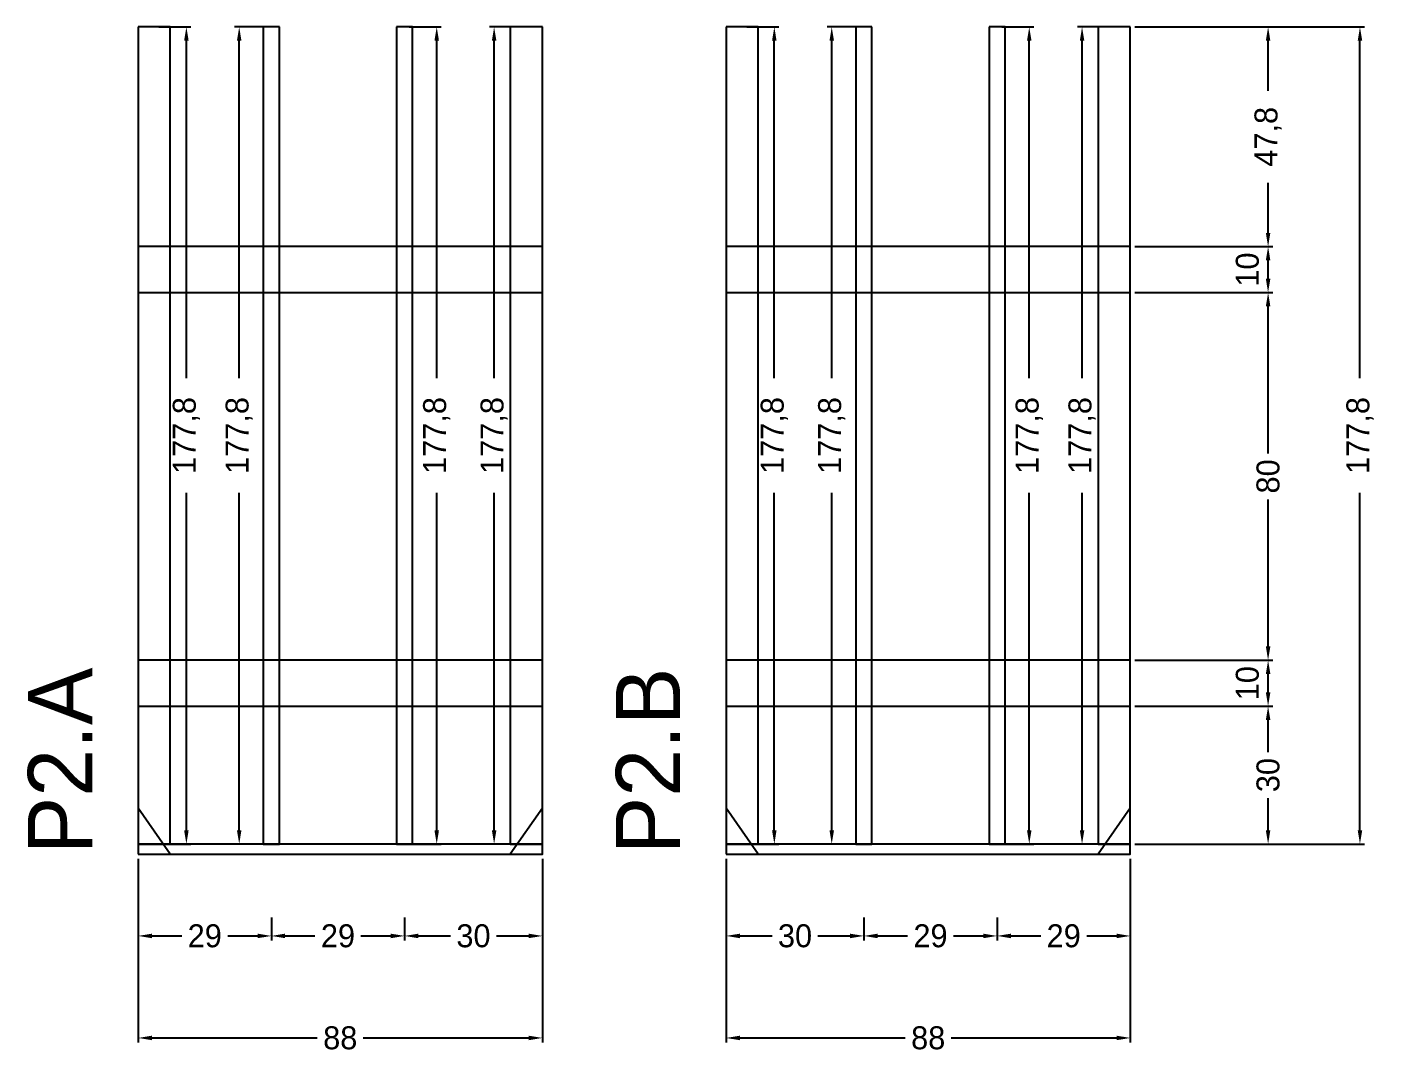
# Model space of a CAD drawing. Header units: centimetres. Extents: x -8500 to 4269, y -490 to 295.
# Drawn here: x 3975.8 to 4269.3, y -43.3 to 180 of the extents above; entities that cross this region are included whole.
import ezdxf

# ---------------------------------------------------------------- set-up
doc = ezdxf.new("R2010")
doc.units = ezdxf.units.CM
for name, color, linetype in [('COTA', 241, 'Continuous'), ('NOMENCLATURA', 7, 'Continuous'), ('SARR_2.2x10', 60, 'Continuous'), ('SARR_2.2x7', 40, 'Continuous'), ('SARR_3.5x7', 81, 'Continuous')]:
    doc.layers.add(name, color=color, linetype=linetype)
doc.dimstyles.new('PAINEL-NOVA', dxfattribs={"dimtxt": 5, "dimasz": 3, "dimexe": 1, "dimexo": 1, "dimgap": 1, "dimtad": 1, "dimcen": 2.5, "dimazin": 3, "dimtfac": 1, "dimtmove": 0, "dimatfit": 3})

# ---------------------------------------------------------------- blocks, each defined once
blk = doc.blocks.new('_CLOSEDFILLED')
at = {"color": 0, "linetype": 'BYBLOCK'}
blk.add_solid([(-1, 0.164), (0, 0), (-1, -0.164)], dxfattribs=at)
blk = doc.blocks.new('*D35')
for p, q in [((4004.5, 180), (4011.5, 180)), ((4010.5, 103.6), (4010.5, 177)), ((4010.5, 5.2), (4010.5, 78.6)), ((4004.5, 2.2), (4011.5, 2.2))]:
    blk.add_line(p, q)
at = {"layer": 'Defpoints'}
for p in [(4003.5, 180), (4003.5, 2.2), (4010.5, 2.2)]:
    blk.add_point(p, dxfattribs=at)
at = {"layer": 'COTA', "xscale": 3, "yscale": 3}
for p, rotation in [((4010.5, 180), 90), ((4010.5, 2.2), 270)]:
    blk.add_blockref('_CLOSEDFILLED', p, dxfattribs=dict(at, rotation=rotation))
at = {"layer": 'COTA', "insert": (4010.5, 91.1), "char_height": 5, "attachment_point": 5, "rotation": 90}
blk.add_mtext('177,8', dxfattribs=at)
blk = doc.blocks.new('*D36')
for p, q in [((4028, 180), (4021, 180)), ((4022, 103.6), (4022, 177)), ((4022, 5.2), (4022, 78.6)), ((4028, 2.2), (4021, 2.2))]:
    blk.add_line(p, q)
at = {"layer": 'Defpoints'}
for p in [(4029, 180), (4022, 2.2), (4029, 2.2)]:
    blk.add_point(p, dxfattribs=at)
at = {"layer": 'COTA', "xscale": 3, "yscale": 3}
for p, rotation in [((4022, 180), 90), ((4022, 2.2), 270)]:
    blk.add_blockref('_CLOSEDFILLED', p, dxfattribs=dict(at, rotation=rotation))
at = {"layer": 'COTA', "insert": (4022, 91.1), "char_height": 5, "attachment_point": 5, "rotation": 90}
blk.add_mtext('177,8', dxfattribs=at)
blk = doc.blocks.new('*D37')
for p, q in [((4059, 180), (4066, 180)), ((4065, 103.6), (4065, 177)), ((4065, 5.2), (4065, 78.6)), ((4059, 2.2), (4066, 2.2))]:
    blk.add_line(p, q)
at = {"layer": 'Defpoints'}
for p in [(4058, 180), (4058, 2.2), (4065, 2.2)]:
    blk.add_point(p, dxfattribs=at)
at = {"layer": 'COTA', "xscale": 3, "yscale": 3}
for p, rotation in [((4065, 180), 90), ((4065, 2.2), 270)]:
    blk.add_blockref('_CLOSEDFILLED', p, dxfattribs=dict(at, rotation=rotation))
at = {"layer": 'COTA', "insert": (4065, 91.1), "char_height": 5, "attachment_point": 5, "rotation": 90}
blk.add_mtext('177,8', dxfattribs=at)
blk = doc.blocks.new('*D38')
for p, q in [((4083.5, 180), (4076.5, 180)), ((4077.5, 103.6), (4077.5, 177)), ((4077.5, 5.2), (4077.5, 78.6)), ((4083.5, 2.2), (4076.5, 2.2))]:
    blk.add_line(p, q)
at = {"layer": 'Defpoints'}
for p in [(4084.5, 180), (4077.5, 2.2), (4084.5, 2.2)]:
    blk.add_point(p, dxfattribs=at)
at = {"layer": 'COTA', "xscale": 3, "yscale": 3}
for p, rotation in [((4077.5, 180), 90), ((4077.5, 2.2), 270)]:
    blk.add_blockref('_CLOSEDFILLED', p, dxfattribs=dict(at, rotation=rotation))
at = {"layer": 'COTA', "insert": (4077.5, 91.1), "char_height": 5, "attachment_point": 5, "rotation": 90}
blk.add_mtext('177,8', dxfattribs=at)
blk = doc.blocks.new('*D39')
for p, q in [((4000, -13.8), (4000, -18.8)), ((4029, -13.8), (4029, -18.8)), ((4003, -17.8), (4009.5, -17.8)), ((4019.5, -17.8), (4026, -17.8))]:
    blk.add_line(p, q)
at = {"layer": 'Defpoints'}
for p in [(4000, -12.8), (4029, -12.8), (4000, -17.8)]:
    blk.add_point(p, dxfattribs=at)
at = {"layer": 'COTA', "xscale": 3, "yscale": 3, "rotation": 180}
blk.add_blockref('_CLOSEDFILLED', (4000, -17.8), dxfattribs=at)
at = {"layer": 'COTA', "xscale": 3, "yscale": 3}
blk.add_blockref('_CLOSEDFILLED', (4029, -17.8), dxfattribs=at)
at = {"layer": 'COTA', "insert": (4014.5, -17.8), "char_height": 5, "attachment_point": 5}
blk.add_mtext('29', dxfattribs=at)
blk = doc.blocks.new('*D40')
for p, q in [((4029, -13.8), (4029, -18.8)), ((4058, -13.8), (4058, -18.8)), ((4032, -17.8), (4038.5, -17.8)), ((4048.5, -17.8), (4055, -17.8))]:
    blk.add_line(p, q)
at = {"layer": 'Defpoints'}
for p in [(4029, -12.8), (4058, -12.8), (4029, -17.8)]:
    blk.add_point(p, dxfattribs=at)
at = {"layer": 'COTA', "xscale": 3, "yscale": 3, "rotation": 180}
blk.add_blockref('_CLOSEDFILLED', (4029, -17.8), dxfattribs=at)
at = {"layer": 'COTA', "xscale": 3, "yscale": 3}
blk.add_blockref('_CLOSEDFILLED', (4058, -17.8), dxfattribs=at)
at = {"layer": 'COTA', "insert": (4043.5, -17.8), "char_height": 5, "attachment_point": 5}
blk.add_mtext('29', dxfattribs=at)
blk = doc.blocks.new('*D41')
for p, q in [((4058, -13.8), (4058, -18.8)), ((4088, -13.8), (4088, -18.8)), ((4061, -17.8), (4068, -17.8)), ((4078, -17.8), (4085, -17.8))]:
    blk.add_line(p, q)
at = {"layer": 'Defpoints'}
for p in [(4058, -12.8), (4088, -12.8), (4058, -17.8)]:
    blk.add_point(p, dxfattribs=at)
at = {"layer": 'COTA', "xscale": 3, "yscale": 3, "rotation": 180}
blk.add_blockref('_CLOSEDFILLED', (4058, -17.8), dxfattribs=at)
at = {"layer": 'COTA', "xscale": 3, "yscale": 3}
blk.add_blockref('_CLOSEDFILLED', (4088, -17.8), dxfattribs=at)
at = {"layer": 'COTA', "insert": (4073, -17.8), "char_height": 5, "attachment_point": 5}
blk.add_mtext('30', dxfattribs=at)
blk = doc.blocks.new('*D42')
for p, q in [((4000, -1), (4000, -41)), ((4088, -1), (4088, -41)), ((4003, -40), (4039, -40)), ((4049, -40), (4085, -40))]:
    blk.add_line(p, q)
at = {"layer": 'Defpoints'}
for p in [(4000, 0), (4088, 0), (4000, -40)]:
    blk.add_point(p, dxfattribs=at)
at = {"layer": 'COTA', "xscale": 3, "yscale": 3, "rotation": 180}
blk.add_blockref('_CLOSEDFILLED', (4000, -40), dxfattribs=at)
at = {"layer": 'COTA', "xscale": 3, "yscale": 3}
blk.add_blockref('_CLOSEDFILLED', (4088, -40), dxfattribs=at)
at = {"layer": 'COTA', "insert": (4044, -40), "char_height": 5, "attachment_point": 5}
blk.add_mtext('88', dxfattribs=at)
blk = doc.blocks.new('GRA-E')
at = {"layer": 'SARR_2.2x7'}
blk.add_lwpolyline([(0, 0), (7, 0), (0, 10)], close=True, dxfattribs=at)
blk = doc.blocks.new('GRA-D')
at = {"layer": 'SARR_2.2x7'}
blk.add_lwpolyline([(0, 0), (7, 0), (7, 10)], close=True, dxfattribs=at)
blk = doc.blocks.new('*D43')
for p, q in [((4132.5, 180), (4139.5, 180)), ((4138.5, 103.6), (4138.5, 177)), ((4138.5, 5.2), (4138.5, 78.6)), ((4132.5, 2.2), (4139.5, 2.2))]:
    blk.add_line(p, q)
at = {"layer": 'Defpoints'}
for p in [(4131.5, 180), (4131.5, 2.2), (4138.5, 2.2)]:
    blk.add_point(p, dxfattribs=at)
at = {"layer": 'COTA', "xscale": 3, "yscale": 3}
for p, rotation in [((4138.5, 180), 90), ((4138.5, 2.2), 270)]:
    blk.add_blockref('_CLOSEDFILLED', p, dxfattribs=dict(at, rotation=rotation))
at = {"layer": 'COTA', "insert": (4138.5, 91.1), "char_height": 5, "attachment_point": 5, "rotation": 90}
blk.add_mtext('177,8', dxfattribs=at)
blk = doc.blocks.new('*D44')
for p, q in [((4157, 180), (4150, 180)), ((4151, 103.6), (4151, 177)), ((4151, 5.2), (4151, 78.6)), ((4157, 2.2), (4150, 2.2))]:
    blk.add_line(p, q)
at = {"layer": 'Defpoints'}
for p in [(4158, 180), (4151, 2.2), (4158, 2.2)]:
    blk.add_point(p, dxfattribs=at)
at = {"layer": 'COTA', "xscale": 3, "yscale": 3}
for p, rotation in [((4151, 180), 90), ((4151, 2.2), 270)]:
    blk.add_blockref('_CLOSEDFILLED', p, dxfattribs=dict(at, rotation=rotation))
at = {"layer": 'COTA', "insert": (4151, 91.1), "char_height": 5, "attachment_point": 5, "rotation": 90}
blk.add_mtext('177,8', dxfattribs=at)
blk = doc.blocks.new('*D45')
for p, q in [((4188, 180), (4195, 180)), ((4194, 103.6), (4194, 177)), ((4194, 5.2), (4194, 78.6)), ((4188, 2.2), (4195, 2.2))]:
    blk.add_line(p, q)
at = {"layer": 'Defpoints'}
for p in [(4187, 180), (4187, 2.2), (4194, 2.2)]:
    blk.add_point(p, dxfattribs=at)
at = {"layer": 'COTA', "xscale": 3, "yscale": 3}
for p, rotation in [((4194, 180), 90), ((4194, 2.2), 270)]:
    blk.add_blockref('_CLOSEDFILLED', p, dxfattribs=dict(at, rotation=rotation))
at = {"layer": 'COTA', "insert": (4194, 91.1), "char_height": 5, "attachment_point": 5, "rotation": 90}
blk.add_mtext('177,8', dxfattribs=at)
blk = doc.blocks.new('*D46')
for p, q in [((4211.5, 180), (4204.5, 180)), ((4205.5, 103.6), (4205.5, 177)), ((4205.5, 5.2), (4205.5, 78.6)), ((4211.5, 2.2), (4204.5, 2.2))]:
    blk.add_line(p, q)
at = {"layer": 'Defpoints'}
for p in [(4212.5, 180), (4205.5, 2.2), (4212.5, 2.2)]:
    blk.add_point(p, dxfattribs=at)
at = {"layer": 'COTA', "xscale": 3, "yscale": 3}
for p, rotation in [((4205.5, 180), 90), ((4205.5, 2.2), 270)]:
    blk.add_blockref('_CLOSEDFILLED', p, dxfattribs=dict(at, rotation=rotation))
at = {"layer": 'COTA', "insert": (4205.5, 91.1), "char_height": 5, "attachment_point": 5, "rotation": 90}
blk.add_mtext('177,8', dxfattribs=at)
blk = doc.blocks.new('*D47')
for p, q in [((4128, -13.8), (4128, -18.8)), ((4158, -13.8), (4158, -18.8)), ((4131, -17.8), (4138, -17.8)), ((4148, -17.8), (4155, -17.8))]:
    blk.add_line(p, q)
at = {"layer": 'Defpoints'}
for p in [(4128, -12.8), (4158, -12.8), (4128, -17.8)]:
    blk.add_point(p, dxfattribs=at)
at = {"layer": 'COTA', "xscale": 3, "yscale": 3, "rotation": 180}
blk.add_blockref('_CLOSEDFILLED', (4128, -17.8), dxfattribs=at)
at = {"layer": 'COTA', "xscale": 3, "yscale": 3}
blk.add_blockref('_CLOSEDFILLED', (4158, -17.8), dxfattribs=at)
at = {"layer": 'COTA', "insert": (4143, -17.8), "char_height": 5, "attachment_point": 5}
blk.add_mtext('30', dxfattribs=at)
blk = doc.blocks.new('*D48')
for p, q in [((4158, -13.8), (4158, -18.8)), ((4187, -13.8), (4187, -18.8)), ((4161, -17.8), (4167.5, -17.8)), ((4177.5, -17.8), (4184, -17.8))]:
    blk.add_line(p, q)
at = {"layer": 'Defpoints'}
for p in [(4158, -12.8), (4187, -12.8), (4158, -17.8)]:
    blk.add_point(p, dxfattribs=at)
at = {"layer": 'COTA', "xscale": 3, "yscale": 3, "rotation": 180}
blk.add_blockref('_CLOSEDFILLED', (4158, -17.8), dxfattribs=at)
at = {"layer": 'COTA', "xscale": 3, "yscale": 3}
blk.add_blockref('_CLOSEDFILLED', (4187, -17.8), dxfattribs=at)
at = {"layer": 'COTA', "insert": (4172.5, -17.8), "char_height": 5, "attachment_point": 5}
blk.add_mtext('29', dxfattribs=at)
blk = doc.blocks.new('*D49')
for p, q in [((4187, -13.8), (4187, -18.8)), ((4216, -13.8), (4216, -18.8)), ((4190, -17.8), (4196.5, -17.8)), ((4206.5, -17.8), (4213, -17.8))]:
    blk.add_line(p, q)
at = {"layer": 'Defpoints'}
for p in [(4187, -12.8), (4216, -12.8), (4187, -17.8)]:
    blk.add_point(p, dxfattribs=at)
at = {"layer": 'COTA', "xscale": 3, "yscale": 3, "rotation": 180}
blk.add_blockref('_CLOSEDFILLED', (4187, -17.8), dxfattribs=at)
at = {"layer": 'COTA', "xscale": 3, "yscale": 3}
blk.add_blockref('_CLOSEDFILLED', (4216, -17.8), dxfattribs=at)
at = {"layer": 'COTA', "insert": (4201.5, -17.8), "char_height": 5, "attachment_point": 5}
blk.add_mtext('29', dxfattribs=at)
blk = doc.blocks.new('*D50')
for p, q in [((4128, -1), (4128, -41)), ((4216, -1), (4216, -41)), ((4131, -40), (4167, -40)), ((4177, -40), (4213, -40))]:
    blk.add_line(p, q)
at = {"layer": 'Defpoints'}
for p in [(4128, 0), (4216, 0), (4128, -40)]:
    blk.add_point(p, dxfattribs=at)
at = {"layer": 'COTA', "xscale": 3, "yscale": 3, "rotation": 180}
blk.add_blockref('_CLOSEDFILLED', (4128, -40), dxfattribs=at)
at = {"layer": 'COTA', "xscale": 3, "yscale": 3}
blk.add_blockref('_CLOSEDFILLED', (4216, -40), dxfattribs=at)
at = {"layer": 'COTA', "insert": (4172, -40), "char_height": 5, "attachment_point": 5}
blk.add_mtext('88', dxfattribs=at)
blk = doc.blocks.new('*D51')
for p, q in [((4217, 180), (4267, 180)), ((4266, 103.6), (4266, 177)), ((4266, 5.2), (4266, 78.6)), ((4217, 2.2), (4267, 2.2))]:
    blk.add_line(p, q)
at = {"layer": 'Defpoints'}
for p in [(4216, 180), (4216, 2.2), (4266, 2.2)]:
    blk.add_point(p, dxfattribs=at)
at = {"layer": 'COTA', "xscale": 3, "yscale": 3}
for p, rotation in [((4266, 180), 90), ((4266, 2.2), 270)]:
    blk.add_blockref('_CLOSEDFILLED', p, dxfattribs=dict(at, rotation=rotation))
at = {"layer": 'COTA', "insert": (4266, 91.1), "char_height": 5, "attachment_point": 5, "rotation": 90}
blk.add_mtext('177,8', dxfattribs=at)
blk = doc.blocks.new('*D52')
for p, q in [((4217, 32.2), (4247, 32.2)), ((4246, 22.2), (4246, 29.2)), ((4246, 5.2), (4246, 12.2)), ((4217, 2.2), (4247, 2.2))]:
    blk.add_line(p, q)
at = {"layer": 'Defpoints'}
for p in [(4216, 32.2), (4216, 2.2), (4246, 2.2)]:
    blk.add_point(p, dxfattribs=at)
at = {"layer": 'COTA', "xscale": 3, "yscale": 3}
for p, rotation in [((4246, 32.2), 90), ((4246, 2.2), 270)]:
    blk.add_blockref('_CLOSEDFILLED', p, dxfattribs=dict(at, rotation=rotation))
at = {"layer": 'COTA', "insert": (4246, 17.2), "char_height": 5, "attachment_point": 5, "rotation": 90}
blk.add_mtext('30', dxfattribs=at)
blk = doc.blocks.new('*D53')
for p, q in [((4217, 42.2), (4247, 42.2)), ((4246, 35.2), (4246, 39.2)), ((4217, 32.2), (4247, 32.2))]:
    blk.add_line(p, q)
at = {"layer": 'Defpoints'}
for p in [(4216, 42.2), (4216, 32.2), (4246, 32.2)]:
    blk.add_point(p, dxfattribs=at)
at = {"layer": 'COTA', "xscale": 3, "yscale": 3}
for p, rotation in [((4246, 42.2), 90), ((4246, 32.2), 270)]:
    blk.add_blockref('_CLOSEDFILLED', p, dxfattribs=dict(at, rotation=rotation))
at = {"layer": 'COTA', "insert": (4241.5, 37.2), "char_height": 5, "attachment_point": 5, "rotation": 90}
blk.add_mtext('10', dxfattribs=at)
blk = doc.blocks.new('*D54')
for p, q in [((4217, 122.2), (4247, 122.2)), ((4246, 87.2), (4246, 119.2)), ((4246, 45.2), (4246, 77.2)), ((4217, 42.2), (4247, 42.2))]:
    blk.add_line(p, q)
at = {"layer": 'Defpoints'}
for p in [(4216, 122.2), (4216, 42.2), (4246, 42.2)]:
    blk.add_point(p, dxfattribs=at)
at = {"layer": 'COTA', "xscale": 3, "yscale": 3}
for p, rotation in [((4246, 122.2), 90), ((4246, 42.2), 270)]:
    blk.add_blockref('_CLOSEDFILLED', p, dxfattribs=dict(at, rotation=rotation))
at = {"layer": 'COTA', "insert": (4246, 82.2), "char_height": 5, "attachment_point": 5, "rotation": 90}
blk.add_mtext('80', dxfattribs=at)
blk = doc.blocks.new('*D56')
for p, q in [((4217, 180), (4247, 180)), ((4246, 166.1), (4246, 177)), ((4246, 135.2), (4246, 146.1)), ((4217, 132.2), (4247, 132.2))]:
    blk.add_line(p, q)
at = {"layer": 'Defpoints'}
for p in [(4216, 180), (4216, 132.2), (4246, 132.2)]:
    blk.add_point(p, dxfattribs=at)
at = {"layer": 'COTA', "xscale": 3, "yscale": 3}
for p, rotation in [((4246, 180), 90), ((4246, 132.2), 270)]:
    blk.add_blockref('_CLOSEDFILLED', p, dxfattribs=dict(at, rotation=rotation))
at = {"layer": 'COTA', "insert": (4246, 156.1), "char_height": 5, "attachment_point": 5, "rotation": 90}
blk.add_mtext('47,8', dxfattribs=at)

msp = doc.modelspace()

# ---------------------------------------------------------------- linework, layer by layer
at = {"layer": 'SARR_2.2x10'}
for p, q in [((4088, 132.2), (4000, 132.2)), ((4000, 132.2), (4000, 122.2)), ((4088, 122.2), (4088, 132.2)), ((4216, 132.2), (4128, 132.2)), ((4128, 132.2), (4128, 122.2)), ((4216, 122.2), (4216, 132.2)), ((4000, 122.2), (4088, 122.2)), ((4128, 122.2), (4216, 122.2)), ((4088, 42.2), (4000, 42.2)), ((4000, 42.2), (4000, 32.2)), ((4088, 32.2), (4088, 42.2)), ((4216, 42.2), (4128, 42.2)), ((4128, 42.2), (4128, 32.2)), ((4216, 32.2), (4216, 42.2)), ((4000, 32.2), (4088, 32.2)), ((4128, 32.2), (4216, 32.2))]:
    msp.add_line(p, q, dxfattribs=at)
at = {"layer": 'SARR_2.2x7'}
for p, q in [((4007, 180), (4000, 180)), ((4000, 180), (4000, 2.2)), ((4007, 2.2), (4007, 180)), ((4088, 180), (4081, 180)), ((4081, 180), (4081, 2.2)), ((4088, 2.2), (4088, 180)), ((4135, 180), (4128, 180)), ((4128, 180), (4128, 2.2)), ((4135, 2.2), (4135, 180)), ((4216, 180), (4209, 180)), ((4209, 180), (4209, 2.2)), ((4216, 2.2), (4216, 180)), ((4088, 2.2), (4000, 2.2)), ((4000, 2.2), (4000, 0)), ((4000, 2.2), (4007, 2.2)), ((4000, 0), (4088, 0)), ((4081, 2.2), (4088, 2.2)), ((4088, 0), (4088, 2.2)), ((4216, 2.2), (4128, 2.2)), ((4128, 2.2), (4128, 0)), ((4128, 2.2), (4135, 2.2)), ((4128, 0), (4216, 0)), ((4209, 2.2), (4216, 2.2)), ((4216, 0), (4216, 2.2))]:
    msp.add_line(p, q, dxfattribs=at)
at = {"layer": 'SARR_3.5x7'}
for p, q in [((4030.75, 180), (4027.25, 180)), ((4027.25, 180), (4027.25, 2.2)), ((4030.75, 2.2), (4030.75, 180)), ((4059.75, 180), (4056.25, 180)), ((4056.25, 180), (4056.25, 2.2)), ((4059.75, 2.2), (4059.75, 180)), ((4159.75, 180), (4156.25, 180)), ((4156.25, 180), (4156.25, 2.2)), ((4159.75, 2.2), (4159.75, 180)), ((4188.75, 180), (4185.25, 180)), ((4185.25, 180), (4185.25, 2.2)), ((4188.75, 2.2), (4188.75, 180)), ((4027.25, 2.2), (4030.75, 2.2)), ((4056.25, 2.2), (4059.75, 2.2)), ((4156.25, 2.2), (4159.75, 2.2)), ((4185.25, 2.2), (4188.75, 2.2))]:
    msp.add_line(p, q, dxfattribs=at)

# ---------------------------------------------------------------- block references
at = {"layer": 'SARR_2.2x7'}
for name, p in [('GRA-E', (4000, 0)), ('GRA-D', (4081, 0)), ('GRA-E', (4128, 0)), ('GRA-D', (4209, 0))]:
    msp.add_blockref(name, p, dxfattribs=at)

# ---------------------------------------------------------------- texts
at = {"layer": 'NOMENCLATURA'}
for s, p in [('P2.A', (3990, 0)), ('P2.B', (4118, 0))]:
    msp.add_text(s, height=14, rotation=90, dxfattribs=at).set_placement(p)

# ---------------------------------------------------------------- dimensions: what is measured, and where the dimension line sits
at = {"layer": 'COTA'}
for base, p1, p2, picture, middle in [((4010.5, 2.2), (4003.5, 2.2), (4003.5, 180), '*D35', (4010.5, 91.1)), ((4022, 2.2), (4029, 2.2), (4029, 180), '*D36', (4022, 91.1)), ((4065, 2.2), (4058, 2.2), (4058, 180), '*D37', (4065, 91.1)), ((4077.5, 2.2), (4084.5, 2.2), (4084.5, 180), '*D38', (4077.5, 91.1)), ((4138.5, 2.2), (4131.5, 2.2), (4131.5, 180), '*D43', (4138.5, 91.1)), ((4151, 2.2), (4158, 2.2), (4158, 180), '*D44', (4151, 91.1)), ((4194, 2.2), (4187, 2.2), (4187, 180), '*D45', (4194, 91.1)), ((4205.5, 2.2), (4212.5, 2.2), (4212.5, 180), '*D46', (4205.5, 91.1)), ((4266, 2.2), (4216, 2.2), (4216, 180), '*D51', (4266, 91.1)), ((4246, 132.2), (4216, 132.2), (4216, 180), '*D56', (4246, 156.1)), ((4246, 42.2), (4216, 42.2), (4216, 122.2), '*D54', (4246, 82.2)), ((4246, 32.2), (4216, 32.2), (4216, 42.2), '*D53', (4241.5, 37.2)), ((4246, 2.2), (4216, 2.2), (4216, 32.2), '*D52', (4246, 17.2))]:
    dim = msp.add_linear_dim(base=base, p1=p1, p2=p2, angle=90, dimstyle='PAINEL-NOVA', dxfattribs=at)
    dim.commit()
    dim.dimension.update_dxf_attribs({"geometry": picture, "text_midpoint": middle})
msp.add_linear_dim(base=(4246, 122.2), p1=(4216, 122.2), p2=(4216, 132.2), angle=90, dimstyle='PAINEL-NOVA', dxfattribs=at).render()
for base, p1, p2, picture, middle in [((4000, -40), (4000, 0), (4088, 0), '*D42', (4044, -40)), ((4128, -40), (4128, 0), (4216, 0), '*D50', (4172, -40)), ((4000, -17.8), (4000, -12.8), (4029, -12.8), '*D39', (4014.5, -17.8)), ((4029, -17.8), (4029, -12.8), (4058, -12.8), '*D40', (4043.5, -17.8)), ((4058, -17.8), (4058, -12.8), (4088, -12.8), '*D41', (4073, -17.8)), ((4128, -17.8), (4128, -12.8), (4158, -12.8), '*D47', (4143, -17.8)), ((4158, -17.8), (4158, -12.8), (4187, -12.8), '*D48', (4172.5, -17.8)), ((4187, -17.8), (4187, -12.8), (4216, -12.8), '*D49', (4201.5, -17.8))]:
    dim = msp.add_linear_dim(base=base, p1=p1, p2=p2, dimstyle='PAINEL-NOVA', dxfattribs=at)
    dim.commit()
    dim.dimension.update_dxf_attribs({"geometry": picture, "text_midpoint": middle})

doc.saveas('drawing.dxf')
